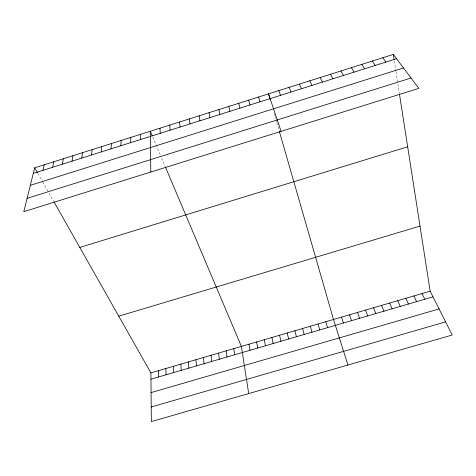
<?xml version="1.0" encoding="UTF-8"?>
<svg xmlns="http://www.w3.org/2000/svg" width="476" height="476" viewBox="0 0 476 476"><rect width="100%" height="100%" fill="white"/><g stroke="black" fill="none" stroke-linecap="round" stroke-linejoin="round"><path stroke-width="0.36" stroke-dasharray="2.38 1.78" d="M37.836 173.353L42.328 181.285M42.673 181.891L48.373 191.959M49.099 193.238L53.728 201.402M152.748 137.094L161.031 156.652M161.596 157.996L165.231 166.582M274.188 113.484L274.801 115.603M275.003 116.311L276.633 121.969M276.83 122.659L279.228 130.983M394.295 60.874L395.836 70.799M395.949 71.501L397.674 82.604M397.894 83.984L399.37 93.469"/><path stroke-width="0.71" d="M140.485 139.545L140.539 134.333M130.65 142.651L130.823 137.403M120.827 145.751L121.13 140.468M111.027 148.845L111.449 143.532M101.245 151.933L101.793 146.584M91.487 155.015L92.154 149.631M81.741 158.091L82.526 152.677M72.019 161.162L72.923 155.711M62.308 164.226L63.338 158.74M52.622 167.284L53.77 161.769M42.953 170.337L44.22 164.785M34.688 167.802L23.8 211.677L418.809 88.363L393.289 54.413L34.688 167.802L37.485 172.74M33.302 173.383L396.526 58.721M30.339 185.337L403.464 67.955M27.108 198.337L411.032 78.016M79.801 247.425L407.67 146.792M118.75 316.171L420.016 226.094M150.886 372.881L430.155 291.193L452.2 335.027L151.338 421.587L150.886 372.881L54.08 202.02M150.946 379.199L433.011 296.869M151.071 392.605L439.074 308.924M151.201 407.004L445.59 321.883M382.775 57.739L385.875 62.082M372.286 61.053L375.243 65.438M361.82 64.361L364.634 68.788M351.371 67.669L354.049 72.126M340.941 70.966L343.488 75.464M330.54 74.256L332.944 78.79M320.152 77.54L322.419 82.11M422.033 293.573L424.8 299.261M413.924 295.941L416.607 301.653M309.787 80.813L311.917 85.43M405.826 298.315L408.426 304.045M397.74 300.677L400.262 306.425M299.446 84.085L301.439 88.738M152.195 135.797L150.273 131.257L150.815 172.026M165.511 167.231L241.386 346.409L248.698 393.575M389.665 303.039L392.105 308.805M381.603 305.396L383.965 311.185M289.122 87.352L290.985 92.035M373.559 307.752L375.832 313.559M365.52 310.102L367.716 315.927M278.817 90.607L280.542 95.331M357.5 312.446L359.612 318.289M349.491 314.791L351.52 320.651M281.078 131.364L268.535 93.861L270.106 99.317M341.488 317.129L343.44 323.014M347.938 365.021L333.503 319.467L279.424 131.668M258.575 97.009L260.039 101.804M325.762 321.728L327.553 327.649M318.033 323.989L319.747 329.928M248.639 100.15L249.971 104.982M310.322 326.25L311.953 332.2M302.617 328.5L304.17 334.473M238.714 103.286L239.922 108.159M294.924 330.749L296.399 336.74M287.236 332.998L288.64 339.007M279.567 335.241L280.894 341.268M228.813 106.422L229.89 111.324M271.909 337.484L273.159 343.523M264.263 339.721L265.435 345.778M218.93 109.545L219.876 114.484M256.623 341.952L257.724 348.033M248.996 344.184L250.019 350.276M209.065 112.663L209.886 117.637M393.289 54.413L394.068 59.441M399.477 94.183L430.155 291.193M233.781 348.634L234.656 354.763M199.218 115.775L199.914 120.785M226.189 350.854L226.987 357M218.609 353.073L219.329 359.237M189.394 118.887L189.96 123.927M211.041 355.286L211.689 361.468M203.484 357.5L204.055 363.694M179.583 121.987L180.029 127.062M195.934 359.707L196.433 365.919M188.401 361.909L188.823 368.138M169.795 125.081L170.11 130.192M180.874 364.11L181.225 370.358M173.359 366.306L173.639 372.571M160.025 128.169L160.216 133.316M165.856 368.501L166.059 374.785M158.365 370.691L158.496 376.992"/></g></svg>
